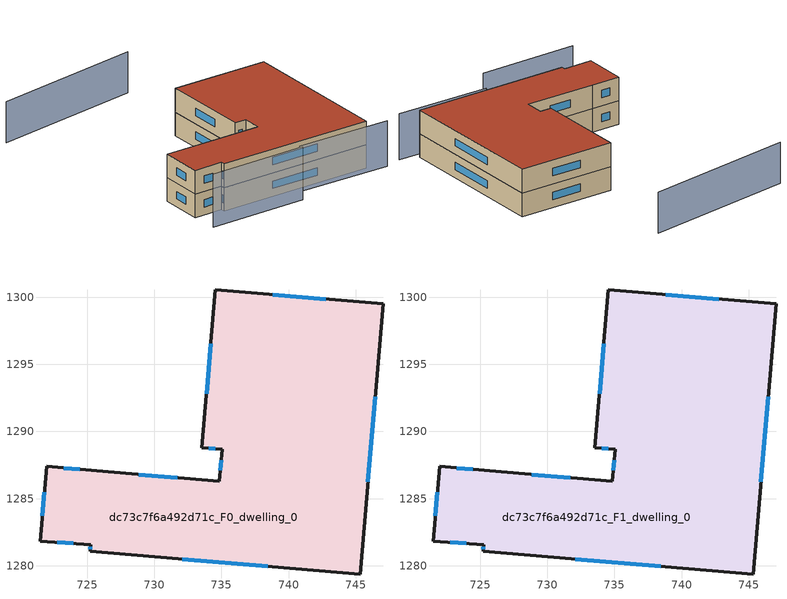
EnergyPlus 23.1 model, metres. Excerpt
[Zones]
dc73c7f6a492d71c_F0_dwelling_0
 floor ground (EU_floor_Construction): 747.03,1299.49 745.32,1279.37 725.21,1281.08 725.26,1281.58 721.49,1281.82 721.99,1287.39 725.72,1287.06 734.84,1286.29 735.04,1288.67 733.55,1288.8 734.55,1300.55 z0
 wall outside (EU_wall_Construction): 734.84,1286.29 725.72,1287.06 721.99,1287.39 721.49,1281.82 725.26,1281.58 725.21,1281.08 745.32,1279.37 747.03,1299.49 734.55,1300.55 733.55,1288.8 735.04,1288.67 734.84,1286.29 z0:3
 window (EU_Window_Construction): 731.72,1286.55 728.84,1286.8 / 734.98,1287.86 734.91,1287.1 / 734.06,1288.76 734.53,1288.72 / 734.21,1296.53 733.89,1292.82 / 742.75,1299.85 738.82,1300.19 / 745.9,1286.26 746.44,1292.6 / 732.1,1280.49 738.43,1279.95 / 725.24,1281.4 725.23,1281.25 / 722.78,1281.74 723.97,1281.66 / 721.82,1285.49 721.66,1283.73 / 724.44,1287.17 723.27,1287.28 z1.03:1.97
dc73c7f6a492d71c_F1_dwelling_0
 floor to dc73c7f6a492d71c_F0_dwelling_0 (EU_floor_Construction): 747.03,1299.49 745.31,1279.37 725.21,1281.08 725.26,1281.58 721.49,1281.82 721.99,1287.39 725.72,1287.06 734.84,1286.29 735.04,1288.67 733.55,1288.8 734.55,1300.55 z3
 wall outside (EU_wall_Construction): 734.84,1286.29 725.72,1287.06 721.99,1287.39 721.49,1281.82 725.26,1281.58 725.21,1281.08 745.32,1279.37 747.03,1299.49 734.55,1300.55 733.55,1288.8 735.04,1288.67 734.84,1286.29 z3:6
 window (EU_Window_Construction): 731.72,1286.55 728.84,1286.8 / 734.98,1287.86 734.91,1287.1 / 734.06,1288.76 734.53,1288.72 / 734.21,1296.53 733.89,1292.82 / 742.75,1299.85 738.82,1300.19 / 745.9,1286.26 746.44,1292.6 / 732.1,1280.49 738.43,1279.95 / 725.24,1281.4 725.23,1281.25 / 722.78,1281.74 723.97,1281.66 / 721.82,1285.49 721.66,1283.73 / 724.44,1287.17 723.27,1287.28 z4.03:4.97
 roof outside (EU_roof_Construction): 745.32,1279.37 747.03,1299.49 734.55,1300.55 733.55,1288.8 735.04,1288.67 734.84,1286.29 725.72,1287.06 721.99,1287.39 721.49,1281.82 725.26,1281.58 725.21,1281.08 z6
shading: 735.29,1279.45 747.55,1278.26 z0:5.8; 721.37,1278.51 734.2,1277.58 z0:6.7; 738.1,1313.14 718.47,1311.79 z0:5.2
[Building]
EU S2 Campaign: North Axis=0; Terrain=City; Solar Distribution=FullExterior
[Site:Location]
Cape.Town.Intl.AP: Latitude=-33.965; Longitude=18.602; Time Zone=2; Elevation=46
[SizingPeriod:WeatherFileDays]
AnnualSizingPeriod: Begin Month=1; Begin Day of Month=1; End Month=12; End Day of Month=31; Day of Week for Start Day=Monday; Use Weather File Daylight Saving Period=No; Use Weather File Rain and Snow Indicators=No
[MATERIAL]
EU_InternalMass_Material: Roughness=MediumRough; Thickness=0.1; Conductivity=1; Density=1800; Specific Heat=900; Thermal Absorptance=0.9; Solar Absorptance=0.7; Visible Absorptance=0.7
[MATERIAL:NOMASS] Roughness=MediumRough; Thermal Absorptance=0.9; Solar Absorptance=0.7; Visible Absorptance=0.7
Name | Thermal Resistance
EU_wall_NoMass | 0.493876
EU_roof_NoMass | 0.449382
EU_floor_NoMass | 1.25
[WINDOWMATERIAL:SIMPLEGLAZINGSYSTEM]
EU_Window_SimpleGlazing: UFactor=4.4; Solar Heat Gain Coefficient=0.85; Visible Transmittance=0.85
[CONSTRUCTION]
EU_wall_Construction: EU_wall_NoMass
EU_roof_Construction: EU_roof_NoMass
EU_floor_Construction: EU_floor_NoMass
EU_Window_Construction: EU_Window_SimpleGlazing
EU_InternalMass_Construction: EU_InternalMass_Material
[ZONE] Type=1; Multiplier=1; Ceiling Height=autocalculate; Floor Area=autocalculate; Part of Total Floor Area=Yes
Name | Volume
dc73c7f6a492d71c_F0_dwelling_0 | 948.246
dc73c7f6a492d71c_F1_dwelling_0 | 948.249
[INTERNALMASS] Construction=EU_InternalMass_Construction; Surface Area=316.083
Name | Zone or ZoneList
dc73c7f6a492d71c_F0_dwelling_0_EU_InternalMass | dc73c7f6a492d71c_F0_dwelling_0
dc73c7f6a492d71c_F1_dwelling_0_EU_InternalMass | dc73c7f6a492d71c_F1_dwelling_0
[OTHEREQUIPMENT] Fuel Type=Electricity; Design Level Calculation Method=Watts/Area; Power per Zone Floor Area=1; Fraction Latent=0; Fraction Radiant=0; Fraction Lost=0; Carbon Dioxide Generation Rate=0; EndUse Subcategory=EU_Step8_InternalGains
Name | Zone or ZoneList or Space or SpaceList | Schedule
EU_Step8_InternalGain_dc73c7f6a492d71c_F0_dwelling_0_f000 | dc73c7f6a492d71c_F0_dwelling_0 | EU_Step8_GainSchedule_dc73c7f6a492d71c_F0_dwelling_0_f000
EU_Step8_InternalGain_dc73c7f6a492d71c_F1_dwelling_0_f000 | dc73c7f6a492d71c_F1_dwelling_0 | EU_Step8_GainSchedule_dc73c7f6a492d71c_F1_dwelling_0_f000
[ZONEVENTILATION:DESIGNFLOWRATE] Schedule=EU_AlwaysOn; Design Flow Rate Calculation Method=AirChanges/Hour; Air Changes per Hour=0.64; Ventilation Type=Natural; Fan Pressure Rise=0; Fan Total Efficiency=1; Constant Term Coefficient=1; Temperature Term Coefficient=0; Velocity Term Coefficient=0; Velocity Squared Term Coefficient=0; Minimum Indoor Temperature=-100; Maximum Indoor Temperature=100; Delta Temperature=-100; Minimum Outdoor Temperature=-100; Maximum Outdoor Temperature=100; Maximum Wind Speed=40
Name | Zone or ZoneList or Space or SpaceList
EU_ConstantAir_dc73c7f6a492d71c_F0_dwelling_0 | dc73c7f6a492d71c_F0_dwelling_0
EU_ConstantAir_dc73c7f6a492d71c_F1_dwelling_0 | dc73c7f6a492d71c_F1_dwelling_0
[HVACTEMPLATE:THERMOSTAT] Constant Heating Setpoint=20; Constant Cooling Setpoint=50
EU_HeatOnly_dc73c7f6a492d71c_F0_dwelling_0; EU_HeatOnly_dc73c7f6a492d71c_F1_dwelling_0
[HVACTEMPLATE:ZONE:IDEALLOADSAIRSYSTEM] System Availability Schedule=EU_AlwaysOn; Maximum Heating Supply Air Temperature=50; Minimum Cooling Supply Air Temperature=13; Maximum Heating Supply Air Humidity Ratio=0.0156; Minimum Cooling Supply Air Humidity Ratio=0.0077; Heating Limit=NoLimit; Cooling Limit=NoLimit; Heating Availability Schedule=EU_AlwaysOn; Cooling Availability Schedule=EU_CoolingOff; Dehumidification Control Type=ConstantSensibleHeatRatio; Cooling Sensible Heat Ratio=0.7; Dehumidification Setpoint=60; Humidification Control Type=None; Humidification Setpoint=30; Outdoor Air Method=None; Outdoor Air Flow Rate per Person=0.00944; Outdoor Air Flow Rate per Zone Floor Area=0; Outdoor Air Flow Rate per Zone=0; Demand Controlled Ventilation Type=None; Outdoor Air Economizer Type=NoEconomizer; Heat Recovery Type=None; Sensible Heat Recovery Effectiveness=0.7; Latent Heat Recovery Effectiveness=0.65
Name | Template Thermostat
dc73c7f6a492d71c_F0_dwelling_0 | EU_HeatOnly_dc73c7f6a492d71c_F0_dwelling_0
dc73c7f6a492d71c_F1_dwelling_0 | EU_HeatOnly_dc73c7f6a492d71c_F1_dwelling_0
[SIZING:ZONE] Zone Cooling Design Supply Air Temperature Input Method=SupplyAirTemperature; Zone Cooling Design Supply Air Temperature=13; Zone Heating Design Supply Air Temperature Input Method=SupplyAirTemperature; Zone Heating Design Supply Air Temperature=50; Zone Cooling Design Supply Air Humidity Ratio=0.008; Zone Heating Design Supply Air Humidity Ratio=0.008; Cooling Design Air Flow Method=DesignDay; Cooling Design Air Flow Rate=0; Cooling Minimum Air Flow per Zone Floor Area=0.000762; Cooling Minimum Air Flow=0; Cooling Minimum Air Flow Fraction=0.2; Heating Design Air Flow Method=DesignDay; Heating Design Air Flow Rate=0; Heating Maximum Air Flow per Zone Floor Area=0.002032; Heating Maximum Air Flow=0.141576; Heating Maximum Air Flow Fraction=0.3; Account for Dedicated Outdoor Air System=No; Dedicated Outdoor Air System Control Strategy=NeutralSupplyAir; Dedicated Outdoor Air Low Setpoint Temperature for Design=autosize; Dedicated Outdoor Air High Setpoint Temperature for Design=autosize; Zone Load Sizing Method=Sensible Load Only No Latent Load; Zone Latent Cooling Design Supply Air Humidity Ratio Input Method=HumidityRatioDifference; Zone Cooling Design Supply Air Humidity Ratio Difference=0.005; Zone Latent Heating Design Supply Air Humidity Ratio Input Method=HumidityRatioDifference; Zone Humidification Design Supply Air Humidity Ratio Difference=0.005
dc73c7f6a492d71c_F0_dwelling_0; dc73c7f6a492d71c_F1_dwelling_0
[SCHEDULE:CONSTANT]
Name | Hourly Value
EU_AlwaysOn | 1
EU_CoolingOff | 0
[SCHEDULE:FILE] Column Number=1; Rows to Skip at Top=0; Number of Hours of Data=8760; Column Separator=Comma; Interpolate to Timestep=No; Minutes per Item=60; Adjust Schedule for Daylight Savings=Yes
Name | File
EU_Step8_GainSchedule_dc73c7f6a492d71c_F0_dwelling_0_f000 | ../../schedules/dc73c7f6a492d71c/dc73c7f6a492d71c_F0_dwelling_0_f000_gain.csv
EU_Step8_GainSchedule_dc73c7f6a492d71c_F1_dwelling_0_f000 | ../../schedules/dc73c7f6a492d71c/dc73c7f6a492d71c_F1_dwelling_0_f000_gain.csv
